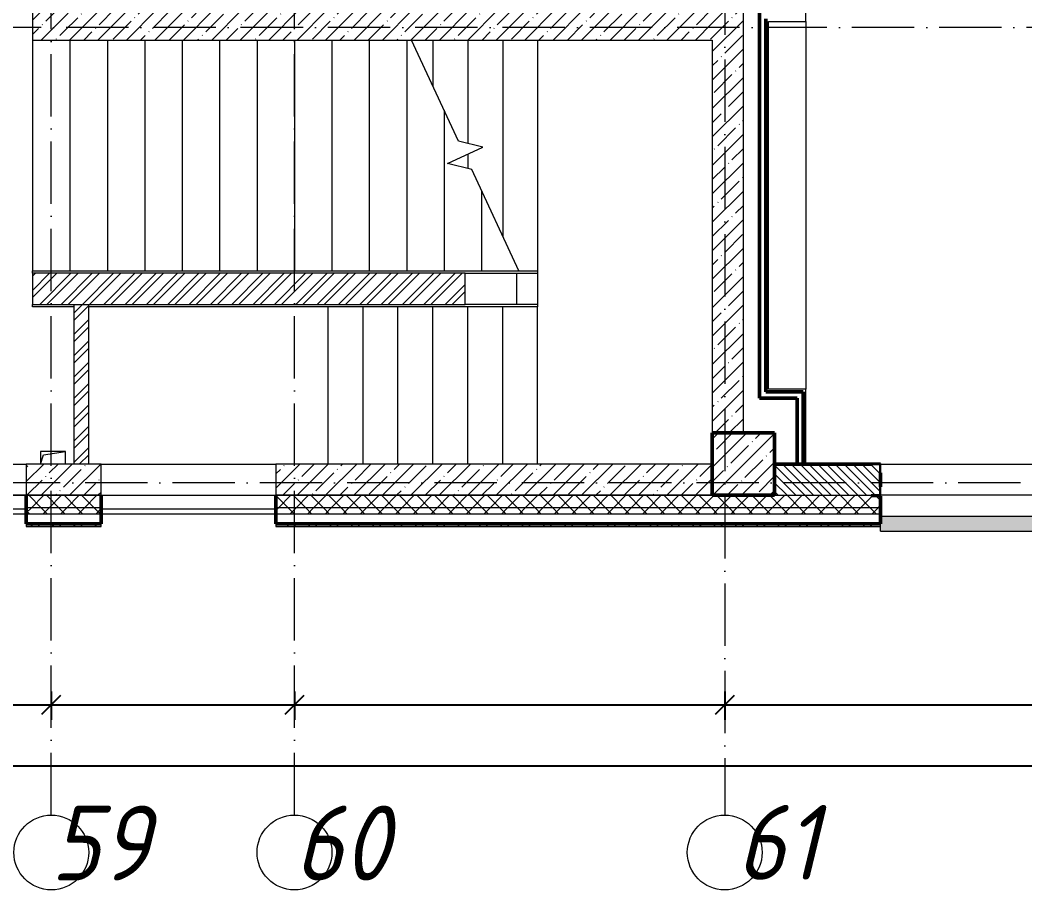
# Model space of a CAD drawing. Header units: millimetres. Extents: x -401725 to 250493, y 305116 to 802890.
# Drawn here: x -93065 to -85008, y 453933 to 460907 of the extents above; entities that cross this region are included whole.
import ezdxf

# ---------------------------------------------------------------- set-up
doc = ezdxf.new("R2010")
doc.units = ezdxf.units.MM
doc.linetypes.add('50_200_ШТРИХ_1Т_ш5_п1_п1_', pattern=[700, 500, -100, 0, -100])
for name, color, linetype, lineweight in [('A-____-____-DIMS', 7, 'Continuous', 9), ('A-FLOR-____-OTLN', 7, 'Continuous', 9), ('A-GENM-____-MCUT', 7, 'Continuous', 25), ('A-GENM-____-OTLN', 7, 'Continuous', 9), ('A-GENM-____-OTLN-1', 7, 'Continuous', 25), ('A-GLAZ-____-OTLN', 7, 'Continuous', 9), ('A-WALL-____-MCUT-1', 7, 'Continuous', 9), ('A-WALL-____-MCUT-2', 7, 'Continuous', 50), ('A-WALL-____-MCUT-3', 7, 'Continuous', 9), ('A-WALL-____-OTLN', 7, 'Continuous', 9), ('A-WALL-____-PATT-1', 7, 'Continuous', 9), ('A-WALL-FNSH-MCUT-1', 7, 'Continuous', 9), ('I-WALL-____-OTLN', 7, 'Continuous', 9), ('S-COLS-____-MCUT', 7, 'Continuous', 50), ('S-COLS-____-OTLN', 7, 'Continuous', 9), ('S-GRID-____-IDEN', 7, 'Continuous', 9), ('S-GRID-____-OTLN-1', 7, '50_200_ШТРИХ_1Т_ш5_п1_п1_', 9), ('S-STRS-____-MBND', 7, 'Continuous', 9), ('S-STRS-____-OTLN-1', 7, 'Continuous', 9)]:
    doc.layers.add(name, color=color, linetype=linetype, lineweight=lineweight)
doc.layers.add('A-GLAZ-____-OTLN-1', color=7, linetype='Continuous', lineweight=9, true_color=0xc0c0c0)
doc.styles.add('ISOCPEUR_I', font='isocpeui.ttf', dxfattribs={"width": 0.9, "height": 2.5})
doc.dimstyles.new('ISO-2_5_0_9К_БОЛЬШОЙ_ОСИ', dxfattribs={"dimscale": 304.8, "dimtxt": 248.995294, "dimasz": 0.492126, "dimexe": 0.393701, "dimexo": 0, "dimgap": 0, "dimtad": 1, "dimdec": 0, "dimzin": 0, "dimdsep": 46, "dimtxsty": 'ISOCPEUR_I', "dimblk1": 'OBLIQUE', "dimblk2": 'OBLIQUE', "dimsah": 1, "dimcen": 0.09, "dimdle": 0.393701, "dimazin": 0, "dimtfac": 1, "dimtdec": 4, "dimtix": 1, "dimtmove": 0, "dimatfit": 3, "dimfxl": 1, "dimtvp": 1, "dimtolj": 1, "dimtzin": 0, "dimarcsym": 2})
pattern_1 = [(45, (-176515.07, 459015.94), (-85.53659, 85.53659), []), (45, (-176458.04, 459015.94), (-85.53659, 85.53659), [])]
pattern_2 = [(45, (-176515.07, 459015.94), (-114.04925, 114.04925), []), (45, (-176401.02, 459015.94), (-114.04925, 114.04925), [201.612, -40.322, 3.353, -36.97])]
pattern_3 = [(45, (-176515.07, 459015.94), (-70.71068, 70.71068), []), (135, (-176515.07, 459015.94), (-70.71068, -70.71068), [])]

# ---------------------------------------------------------------- blocks, each defined once
blk = doc.blocks.new('BSC_Колонна _Прямоугольная - 500х500-V146-АР1_План отверстий 1 этажа в осях 1-64_А-ГГ')
at = {"layer": 'S-COLS-____-OTLN'}
h = blk.add_hatch(dxfattribs=at)
h.set_pattern_fill('FP_180', color=256, style=0, pattern_type=2)
h.set_pattern_definition([(45, (-89250, 1668.96), (-114.04925, 114.04925), []), (45, (-89135.95, 1668.96), (-114.04925, 114.04925), [201.613, -40.323, 3.353, -36.97])])
h.paths.add_polyline_path([(-250, -250), (250, -250), (250, 250), (-250, 250)], flags=0)
at = {"layer": 'S-COLS-____-MCUT'}
for p, q in [((250, 250), (-250, 250)), ((-250, 250), (-250, -250)), ((250, -250), (250, 250)), ((-250, -250), (250, -250))]:
    blk.add_line(p, q, dxfattribs=at)
blk = doc.blocks.new('Фахверк_СКБ_Уголок - 250_2700-27497298-АР1_План отверстий 1 этажа в осях 1-64_А-ГГ')
at = {"layer": 'A-GENM-____-MCUT'}
for p, q in [((200, 181), (125, 181)), ((125, 181), (125, 106)), ((131, 106), (131, 175)), ((131, 175), (200, 175)), ((200, 175), (200, 181)), ((125, 106), (131, 106)), ((131, -6), (125, -6)), ((125, -6), (125, -81)), ((131, -75), (131, -6)), ((200, -75), (131, -75)), ((200, -81), (200, -75)), ((125, -81), (200, -81))]:
    blk.add_line(p, q, dxfattribs=at)
blk = doc.blocks.new('AR_Отверстие прямоугольное _в плите_ - AR_Отверстие прямоугольное _в плите_-V189-АР1_План отверстий 1 этажа в осях 1-64_А-ГГ')
at = {"layer": 'A-GENM-____-OTLN'}
for p, q in [((100, 50), (-100, 50)), ((-100, 50), (-100, -50)), ((-100, -50), (-75, 25)), ((-75, 25), (100, 50)), ((100, -50), (100, 50))]:
    blk.add_line(p, q, dxfattribs=at)
blk = doc.blocks.new('Отлив_СКБ - Отлив витража_120_НВФ-V210-АР1_План отверстий 1 этажа в осях 1-64_А-ГГ')
at = {"layer": 'A-GLAZ-____-OTLN-1'}
for points in [[(0, -2), (1800, -2), (1800, 0), (0, 0)], [(51.1, -120), (1800, -120), (1800, -2), (0, -2), (0, -120)]]:
    blk.add_hatch(color=256, dxfattribs=at).paths.add_polyline_path(points, flags=0)
at = {"layer": 'A-GLAZ-____-OTLN'}
for p, q in [((0, 0), (1800, 0)), ((1800, -2), (0, -2)), ((0, -120), (0, -83)), ((0, -120), (1800, -120)), ((1800, -83), (1800, -120))]:
    blk.add_line(p, q, dxfattribs=at)
blk = doc.blocks.new('Ось сетки - Круг_Ø6_00__ISO-2_5_0_9K_-25732049-АР1_План отверстий 1 этажа в осях 1-64_А-ГГ')
at = {"layer": 'S-GRID-____-IDEN'}
blk.add_circle((0, 0), 3, dxfattribs=at)
blk = doc.blocks.new('_Oblique')
at = {"color": 0, "linetype": 'ByBlock', "lineweight": -2}
blk.add_line((-0.5, -0.5), (0.5, 0.5), dxfattribs=at)
blk = doc.blocks.new('*D13346')
at = {"layer": 'A-____-____-DIMS', "color": 0, "lineweight": -2, "transparency": 16777216}
for p, q in [((-95215.1, 455523.5), (-95215.1, 455297.4)), ((-92815.1, 455523.5), (-92815.1, 455297.4)), ((-95335.1, 455417.4), (-92695.1, 455417.4))]:
    blk.add_line(p, q, dxfattribs=at)
at = {"layer": 'Defpoints', "color": 0, "transparency": 16777216}
for p in [(-95215.1, 455523.5), (-92815.1, 455523.5), (-92815.1, 455417.4)]:
    blk.add_point(p, dxfattribs=at)
at = {"layer": 'A-____-____-DIMS', "color": 0, "lineweight": -2, "transparency": 16777216, "xscale": 150, "yscale": 150, "zscale": 150, "rotation": 180}
blk.add_blockref('_Oblique', (-95215.1, 455417.4), dxfattribs=at)
at = {"layer": 'A-____-____-DIMS', "color": 0, "lineweight": -2, "transparency": 16777216, "xscale": 150, "yscale": 150, "zscale": 150}
blk.add_blockref('_Oblique', (-92815.1, 455417.4), dxfattribs=at)
at = {"layer": 'A-____-____-DIMS', "color": 0, "transparency": 16777216, "insert": (-94015.1, 455418.7), "char_height": 2.5, "width": 781.462, "attachment_point": 5, "style": 'ISOCPEUR_I'}
blk.add_mtext('\\A1;2400', dxfattribs=at)
blk = doc.blocks.new('*D13347')
at = {"layer": 'A-____-____-DIMS', "color": 0, "lineweight": -2, "transparency": 16777216}
for p, q in [((-92815.1, 455523.5), (-92815.1, 455297.4)), ((-90865.1, 455523.5), (-90865.1, 455297.4)), ((-92935.1, 455417.4), (-90745.1, 455417.4))]:
    blk.add_line(p, q, dxfattribs=at)
at = {"layer": 'Defpoints', "color": 0, "transparency": 16777216}
for p in [(-92815.1, 455523.5), (-90865.1, 455523.5), (-90865.1, 455417.4)]:
    blk.add_point(p, dxfattribs=at)
at = {"layer": 'A-____-____-DIMS', "color": 0, "lineweight": -2, "transparency": 16777216, "xscale": 150, "yscale": 150, "zscale": 150, "rotation": 180}
blk.add_blockref('_Oblique', (-92815.1, 455417.4), dxfattribs=at)
at = {"layer": 'A-____-____-DIMS', "color": 0, "lineweight": -2, "transparency": 16777216, "xscale": 150, "yscale": 150, "zscale": 150}
blk.add_blockref('_Oblique', (-90865.1, 455417.4), dxfattribs=at)
at = {"layer": 'A-____-____-DIMS', "color": 0, "transparency": 16777216, "insert": (-91840.1, 455418.7), "char_height": 2.5, "width": 701.018, "attachment_point": 5, "style": 'ISOCPEUR_I'}
blk.add_mtext('\\A1;1950', dxfattribs=at)
blk = doc.blocks.new('*D13348')
at = {"layer": 'A-____-____-DIMS', "color": 0, "lineweight": -2, "transparency": 16777216}
for p, q in [((-90865.1, 455523.5), (-90865.1, 455297.4)), ((-87415.1, 455523.5), (-87415.1, 455297.4)), ((-90985.1, 455417.4), (-87295.1, 455417.4))]:
    blk.add_line(p, q, dxfattribs=at)
at = {"layer": 'Defpoints', "color": 0, "transparency": 16777216}
for p in [(-90865.1, 455523.5), (-87415.1, 455523.5), (-87415.1, 455417.4)]:
    blk.add_point(p, dxfattribs=at)
at = {"layer": 'A-____-____-DIMS', "color": 0, "lineweight": -2, "transparency": 16777216, "xscale": 150, "yscale": 150, "zscale": 150, "rotation": 180}
blk.add_blockref('_Oblique', (-90865.1, 455417.4), dxfattribs=at)
at = {"layer": 'A-____-____-DIMS', "color": 0, "lineweight": -2, "transparency": 16777216, "xscale": 150, "yscale": 150, "zscale": 150}
blk.add_blockref('_Oblique', (-87415.1, 455417.4), dxfattribs=at)
at = {"layer": 'A-____-____-DIMS', "color": 0, "transparency": 16777216, "insert": (-89140.1, 455418.7), "char_height": 2.5, "width": 781.462, "attachment_point": 5, "style": 'ISOCPEUR_I'}
blk.add_mtext('\\A1;3450', dxfattribs=at)
blk = doc.blocks.new('*D13349')
at = {"layer": 'A-____-____-DIMS', "color": 0, "lineweight": -2, "transparency": 16777216}
for p, q in [((-87415.1, 455523.5), (-87415.1, 455297.4)), ((-83165.1, 455523.5), (-83165.1, 455297.4)), ((-87535.1, 455417.4), (-83045.1, 455417.4))]:
    blk.add_line(p, q, dxfattribs=at)
at = {"layer": 'Defpoints', "color": 0, "transparency": 16777216}
for p in [(-87415.1, 455523.5), (-83165.1, 455523.5), (-83165.1, 455417.4)]:
    blk.add_point(p, dxfattribs=at)
at = {"layer": 'A-____-____-DIMS', "color": 0, "lineweight": -2, "transparency": 16777216, "xscale": 150, "yscale": 150, "zscale": 150, "rotation": 180}
blk.add_blockref('_Oblique', (-87415.1, 455417.4), dxfattribs=at)
at = {"layer": 'A-____-____-DIMS', "color": 0, "lineweight": -2, "transparency": 16777216, "xscale": 150, "yscale": 150, "zscale": 150}
blk.add_blockref('_Oblique', (-83165.1, 455417.4), dxfattribs=at)
at = {"layer": 'A-____-____-DIMS', "color": 0, "transparency": 16777216, "insert": (-85290.1, 455418.7), "char_height": 2.5, "width": 781.462, "attachment_point": 5, "style": 'ISOCPEUR_I'}
blk.add_mtext('\\A1;4250', dxfattribs=at)
blk = doc.blocks.new('*D13351')
at = {"layer": 'A-____-____-DIMS', "color": 0, "lineweight": -2, "transparency": 16777216}
for p, q in [((-178865.1, 455035.3), (-178865.1, 454809.2)), ((-75365.1, 455035.3), (-75365.1, 454809.2)), ((-178985.1, 454929.2), (-75245.1, 454929.2))]:
    blk.add_line(p, q, dxfattribs=at)
at = {"layer": 'Defpoints', "color": 0, "transparency": 16777216}
for p in [(-178865.1, 455035.3), (-75365.1, 455035.3), (-75365.1, 454929.2)]:
    blk.add_point(p, dxfattribs=at)
at = {"layer": 'A-____-____-DIMS', "color": 0, "lineweight": -2, "transparency": 16777216, "xscale": 150, "yscale": 150, "zscale": 150, "rotation": 180}
blk.add_blockref('_Oblique', (-178865.1, 454929.2), dxfattribs=at)
at = {"layer": 'A-____-____-DIMS', "color": 0, "lineweight": -2, "transparency": 16777216, "xscale": 150, "yscale": 150, "zscale": 150}
blk.add_blockref('_Oblique', (-75365.1, 454929.2), dxfattribs=at)
at = {"layer": 'A-____-____-DIMS', "color": 0, "transparency": 16777216, "insert": (-127115.1, 454930.5), "char_height": 2.5, "width": 1080.257, "attachment_point": 5, "style": 'ISOCPEUR_I'}
blk.add_mtext('\\A1;103500', dxfattribs=at)

msp = doc.modelspace()

# ---------------------------------------------------------------- hatches: boundary and pattern name
at = {"layer": 'A-WALL-____-PATT-1'}
h = msp.add_hatch(dxfattribs=at)
h.set_pattern_fill('FP_27', color=256, style=0, pattern_type=2)
h.set_pattern_definition(pattern_2)
h.paths.add_polyline_path([(-92715.0675, 460746.983), (-92715.0675, 464846.983), (-92965.0675, 464846.983), (-92965.0675, 460746.983)], flags=0)
h = msp.add_hatch(dxfattribs=at)
h.set_pattern_fill('FP_27', color=256, style=0, pattern_type=2)
h.set_pattern_definition(pattern_2)
h.paths.add_polyline_path([(-87515.0675, 460746.983), (-87515.0675, 460996.983), (-92715.0675, 460996.983), (-92715.0675, 460746.983), (-88156.8032, 460746.983)], flags=0)
h = msp.add_hatch(dxfattribs=at)
h.set_pattern_fill('FP_27', color=256, style=0, pattern_type=2)
h.set_pattern_definition(pattern_2)
h.paths.add_polyline_path([(-87273.071, 457596.983), (-87265.0675, 457596.983), (-87265.0675, 460996.983), (-87515.0675, 460996.983), (-87515.0675, 457596.983)], flags=0)
h = msp.add_hatch(dxfattribs=at)
h.set_pattern_fill('FP_3', color=256, style=0, pattern_type=2)
h.set_pattern_definition(pattern_1)
h.paths.add_polyline_path([(-89496.6631, 458626.983), (-89496.6631, 458876.983), (-92965.0675, 458876.983), (-92965.0675, 458626.983), (-89924.2675, 458626.983)], flags=0)
h = msp.add_hatch(dxfattribs=at)
h.set_pattern_fill('FP_3', color=256, style=0, pattern_type=2)
h.set_pattern_definition(pattern_1)
h.paths.add_polyline_path([(-92515.0675, 457346.983), (-92515.0675, 458626.983), (-92635.0675, 458626.983), (-92635.0675, 457346.983)], flags=0)
h = msp.add_hatch(dxfattribs=at)
h.set_pattern_fill('FP_27', color=256, style=0, pattern_type=2)
h.set_pattern_definition(pattern_2)
h.paths.add_polyline_path([(-87515.0675, 457096.983), (-87515.0675, 457346.983), (-91015.0675, 457346.983), (-91015.0675, 457096.983), (-88156.8032, 457096.983)], flags=0)
h.paths.add_polyline_path([(-93015.0675, 457096.983), (-92415.0675, 457096.983), (-92415.0675, 457346.983), (-93015.0675, 457346.983)], flags=0)
h = msp.add_hatch(dxfattribs=at)
h.set_pattern_fill('FP_6', color=256, style=0, pattern_type=2)
h.set_pattern_definition([(135, (-176515.067, 459015.94), (-35.35534, -35.35534), [])])
h.paths.add_polyline_path([(-84359.0675, 457096.983), (-83265.0675, 457096.983), (-83265.0675, 457346.983), (-84359.0675, 457346.983), (-84359.0675, 457277.983), (-84365.0675, 457277.983), (-84365.0675, 457165.983), (-84359.0675, 457165.983), (-84359.0675, 457098.3466)], flags=0)
h.paths.add_polyline_path([(-86389.3389, 457096.983), (-86171.0675, 457096.983), (-86171.0675, 457165.983), (-86165.0675, 457165.983), (-86165.0675, 457277.983), (-86171.0675, 457277.983), (-86171.0675, 457346.983), (-87015.0675, 457346.983), (-87015.0675, 457096.983)], flags=0)
h = msp.add_hatch(dxfattribs=at)
h.set_pattern_fill('FP_1', color=256, style=0, pattern_type=2)
h.set_pattern_definition(pattern_3)
h.paths.add_polyline_path([(-75784.5532, 456996.983), (-75265.0675, 456996.983), (-75265.0675, 457096.983), (-84290.0675, 457096.983), (-84290.0675, 457090.983), (-84365.0675, 457090.983), (-84365.0675, 456996.983), (-77552.0174, 456996.983)], flags=0)
h.paths.add_polyline_path([(-86389.3389, 456996.983), (-86165.0675, 456996.983), (-86165.0675, 457090.983), (-86240.0675, 457090.983), (-86240.0675, 457096.983), (-91015.0675, 457096.983), (-91015.0675, 456996.983), (-87273.071, 456996.983)], flags=0)
h.paths.add_polyline_path([(-92415.0675, 456996.983), (-92415.0675, 457096.983), (-93015.0675, 457096.983), (-93015.0675, 456996.983)], flags=0)
h.paths.add_polyline_path([(-95115.0675, 456996.983), (-95115.0675, 457096.983), (-96240.0675, 457096.983), (-96240.0675, 457090.983), (-96315.0675, 457090.983), (-96315.0675, 456996.983), (-95226.6603, 456996.983)], flags=0)
h.paths.add_polyline_path([(-98115.0675, 456996.983), (-98115.0675, 457090.983), (-98190.0675, 457090.983), (-98190.0675, 457096.983), (-99240.0675, 457096.983), (-99240.0675, 457090.983), (-99315.0675, 457090.983), (-99315.0675, 456996.983), (-98761.5889, 456996.983)], flags=0)
h.paths.add_polyline_path([(-102240.0675, 456996.983), (-101115.0675, 456996.983), (-101115.0675, 457096.983), (-102240.0675, 457096.983), (-102240.0675, 457090.983), (-102315.0675, 457090.983), (-102315.0675, 456996.983), (-102296.5175, 456996.983)], flags=0)
h.paths.add_polyline_path([(-104115.0675, 456996.983), (-104115.0675, 457096.983), (-105440.0675, 457096.983), (-105440.0675, 457090.983), (-105515.0675, 457090.983), (-105515.0675, 456996.983), (-104947.7139, 456996.983)], flags=0)
h.paths.add_polyline_path([(-107598.9103, 456996.983), (-107315.0675, 456996.983), (-107315.0675, 457090.983), (-107390.0675, 457090.983), (-107390.0675, 457096.983), (-108440.0675, 457096.983), (-108440.0675, 457090.983), (-108515.0675, 457090.983), (-108515.0675, 456996.983), (-107665.0675, 456996.983)], flags=0)
h.paths.add_polyline_path([(-113785.0353, 456996.983), (-113315.0675, 456996.983), (-113315.0675, 457090.983), (-113390.0675, 457090.983), (-113390.0675, 457096.983), (-114440.0675, 457096.983), (-114440.0675, 457090.983), (-114515.0675, 457090.983), (-114515.0675, 456996.983), (-114165.0675, 456996.983)], flags=0)
h.paths.add_polyline_path([(-116315.0675, 456996.983), (-116315.0675, 457090.983), (-116390.0675, 457090.983), (-116390.0675, 457096.983), (-117440.0675, 457096.983), (-117440.0675, 457090.983), (-117515.0675, 457090.983), (-117515.0675, 456996.983), (-116436.2318, 456996.983)], flags=0)
h.paths.add_polyline_path([(-119971.1603, 456996.983), (-119315.0675, 456996.983), (-119315.0675, 457090.983), (-119390.0675, 457090.983), (-119390.0675, 457096.983), (-120440.0675, 457096.983), (-120440.0675, 457090.983), (-120515.0675, 457090.983), (-120515.0675, 456996.983), (-120440.0675, 456996.983)], flags=0)
h.paths.add_polyline_path([(-122622.3568, 456996.983), (-122315.0675, 456996.983), (-122315.0675, 457090.983), (-122390.0675, 457090.983), (-122390.0675, 457096.983), (-123440.0675, 457096.983), (-123440.0675, 457090.983), (-123515.0675, 457090.983), (-123515.0675, 456996.983), (-122665.0675, 456996.983)], flags=0)
h.paths.add_polyline_path([(-126165.0675, 456996.983), (-125315.0675, 456996.983), (-125315.0675, 457090.983), (-125390.0675, 457090.983), (-125390.0675, 457096.983), (-126440.0675, 457096.983), (-126440.0675, 457090.983), (-126515.0675, 457090.983), (-126515.0675, 456996.983), (-126440.0675, 456996.983)], flags=0)
h.paths.add_polyline_path([(-128321.0675, 456996.983), (-128315.0675, 456996.983), (-128315.0675, 457090.983), (-128390.0675, 457090.983), (-128390.0675, 457096.983), (-129440.0675, 457096.983), (-129440.0675, 457090.983), (-129515.0675, 457090.983), (-129515.0675, 456996.983), (-128390.0675, 456996.983)], flags=0)
h.paths.add_polyline_path([(-131459.6782, 456996.983), (-131315.0675, 456996.983), (-131315.0675, 457090.983), (-131390.0675, 457090.983), (-131390.0675, 457096.983), (-132440.0675, 457096.983), (-132440.0675, 457090.983), (-132515.0675, 457090.983), (-132515.0675, 456996.983), (-131665.0675, 456996.983)], flags=0)
h.paths.add_polyline_path([(-134390.0675, 456996.983), (-134315.0675, 456996.983), (-134315.0675, 457090.983), (-134390.0675, 457090.983), (-134390.0675, 457096.983), (-135440.0675, 457096.983), (-135440.0675, 457090.983), (-135515.0675, 457090.983), (-135515.0675, 456996.983), (-134665.0675, 456996.983)], flags=0)
h.paths.add_polyline_path([(-137645.8032, 456996.983), (-137315.0675, 456996.983), (-137315.0675, 457090.983), (-137390.0675, 457090.983), (-137390.0675, 457096.983), (-138180.0675, 457096.983), (-138180.0675, 456996.983), (-137665.0675, 456996.983)], flags=0)
h.paths.add_polyline_path([(-138200.0675, 456996.983), (-138200.0675, 457096.983), (-138719.0675, 457096.983), (-138719.0675, 456996.983), (-138529.5354, 456996.983)], flags=0)
h.paths.add_polyline_path([(-150018.0532, 456996.983), (-149515.0675, 456996.983), (-149515.0675, 457090.983), (-149590.0675, 457090.983), (-149590.0675, 457096.983), (-150719.0675, 457096.983), (-150719.0675, 456996.983)], flags=0)
h.paths.add_polyline_path([(-152590.0675, 456996.983), (-152515.0675, 456996.983), (-152515.0675, 457090.983), (-152590.0675, 457090.983), (-152590.0675, 457096.983), (-153640.0675, 457096.983), (-153640.0675, 457090.983), (-153715.0675, 457090.983), (-153715.0675, 457096.983), (-153719.0675, 457096.983), (-153719.0675, 456996.983), (-153552.9818, 456996.983)], flags=0)
h.paths.add_polyline_path([(-155515.0675, 456996.983), (-155515.0675, 457090.983), (-155590.0675, 457090.983), (-155590.0675, 457096.983), (-156719.0675, 457096.983), (-156719.0675, 456996.983), (-156204.1782, 456996.983)], flags=0)
h.paths.add_polyline_path([(-158515.0675, 456996.983), (-158515.0675, 457090.983), (-158590.0675, 457090.983), (-158590.0675, 457096.983), (-159719.0675, 457096.983), (-159719.0675, 456996.983), (-158855.3747, 456996.983)], flags=0)
h.paths.add_polyline_path([(-162115.0675, 456996.983), (-161515.0675, 456996.983), (-161515.0675, 457090.983), (-161590.0675, 457090.983), (-161590.0675, 457096.983), (-162640.0675, 457096.983), (-162640.0675, 457090.983), (-162715.0675, 457090.983), (-162715.0675, 457096.983), (-162719.0675, 457096.983), (-162719.0675, 456996.983), (-162390.3032, 456996.983)], flags=0)
h.paths.add_polyline_path([(-163721.0675, 456996.983), (-163715.0675, 456996.983), (-163715.0675, 457090.983), (-163790.0675, 457090.983), (-163790.0675, 457096.983), (-169040.0675, 457096.983), (-169040.0675, 457090.983), (-169115.0675, 457090.983), (-169115.0675, 456996.983), (-163790.0675, 456996.983)], flags=0)
h.paths.add_polyline_path([(-171227.6247, 456996.983), (-170111.0675, 456996.983), (-170111.0675, 457096.983), (-170115.0675, 457096.8941), (-170115.0675, 457090.983), (-170190.0675, 457090.983), (-170190.0675, 457096.983), (-174615.0675, 457096.983), (-174615.0675, 456996.983), (-172995.089, 456996.983)], flags=0)
h.paths.add_polyline_path([(-176015.0675, 456996.983), (-176015.0675, 457096.983), (-176615.0675, 457096.983), (-176615.0675, 456996.983), (-176530.0175, 456996.983)], flags=0)
h.paths.add_polyline_path([(-178965.0675, 456996.983), (-178715.0675, 456996.983), (-178715.0675, 457096.983), (-178965.0675, 457096.983)], flags=0)
h = msp.add_hatch(dxfattribs=at)
h.set_pattern_fill('FP_1', color=256, style=0, pattern_type=2)
h.set_pattern_definition(pattern_3)
h.paths.add_polyline_path([(-75784.5532, 456946.983), (-75165.0675, 456946.983), (-75165.0675, 456996.983), (-84365.0675, 456996.983), (-84365.0675, 456946.983), (-77552.0174, 456946.983)], flags=0)
h.paths.add_polyline_path([(-87273.071, 456946.983), (-86165.0675, 456946.983), (-86165.0675, 456996.983), (-91015.0675, 456996.983), (-91015.0675, 456946.983), (-88156.8032, 456946.983)], flags=0)
h.paths.add_polyline_path([(-93015.0675, 456946.983), (-92415.0675, 456946.983), (-92415.0675, 456996.983), (-93015.0675, 456996.983)], flags=0)
h.paths.add_polyline_path([(-96315.0675, 456946.983), (-95115.0675, 456946.983), (-95115.0675, 456996.983), (-96315.0675, 456996.983)], flags=0)
h.paths.add_polyline_path([(-98761.5889, 456946.983), (-98115.0675, 456946.983), (-98115.0675, 456996.983), (-99315.0675, 456996.983), (-99315.0675, 456946.983)], flags=0)
h.paths.add_polyline_path([(-102296.5175, 456946.983), (-101115.0675, 456946.983), (-101115.0675, 456996.983), (-102315.0675, 456996.983), (-102315.0675, 456946.983)], flags=0)
h.paths.add_polyline_path([(-104115.0675, 456946.983), (-104115.0675, 456996.983), (-105515.0675, 456996.983), (-105515.0675, 456946.983), (-104947.7139, 456946.983)], flags=0)
h.paths.add_polyline_path([(-107315.0675, 456946.983), (-107315.0675, 456996.983), (-108515.0675, 456996.983), (-108515.0675, 456946.983), (-107598.9103, 456946.983)], flags=0)
h.paths.add_polyline_path([(-114515.0675, 456946.983), (-113315.0675, 456946.983), (-113315.0675, 456996.983), (-114515.0675, 456996.983)], flags=0)
h.paths.add_polyline_path([(-116315.0675, 456946.983), (-116315.0675, 456996.983), (-117515.0675, 456996.983), (-117515.0675, 456946.983), (-116436.2318, 456946.983)], flags=0)
h.paths.add_polyline_path([(-119971.1603, 456946.983), (-119315.0675, 456946.983), (-119315.0675, 456996.983), (-120515.0675, 456996.983), (-120515.0675, 456946.983)], flags=0)
h.paths.add_polyline_path([(-122315.0675, 456946.983), (-122315.0675, 456996.983), (-123515.0675, 456996.983), (-123515.0675, 456946.983), (-122622.3568, 456946.983)], flags=0)
h.paths.add_polyline_path([(-125315.0675, 456946.983), (-125315.0675, 456996.983), (-126515.0675, 456996.983), (-126515.0675, 456946.983), (-126157.2854, 456946.983)], flags=0)
h.paths.add_polyline_path([(-128315.0675, 456946.983), (-128315.0675, 456996.983), (-129515.0675, 456996.983), (-129515.0675, 456946.983), (-128808.4818, 456946.983)], flags=0)
h.paths.add_polyline_path([(-132515.0675, 456946.983), (-131315.0675, 456946.983), (-131315.0675, 456996.983), (-132515.0675, 456996.983)], flags=0)
h.paths.add_polyline_path([(-135515.0675, 456946.983), (-134315.0675, 456946.983), (-134315.0675, 456996.983), (-135515.0675, 456996.983)], flags=0)
h.paths.add_polyline_path([(-138180.0675, 456946.983), (-137315.0675, 456946.983), (-137315.0675, 456996.983), (-138180.0675, 456996.983)], flags=0)
h.paths.add_polyline_path([(-138719.0675, 456946.983), (-138200.0675, 456946.983), (-138200.0675, 456996.983), (-138719.0675, 456996.983)], flags=0)
h.paths.add_polyline_path([(-150018.0532, 456946.983), (-149515.0675, 456946.983), (-149515.0675, 456996.983), (-150719.0675, 456996.983), (-150719.0675, 456946.983)], flags=0)
h.paths.add_polyline_path([(-153719.0675, 456946.983), (-152515.0675, 456946.983), (-152515.0675, 456996.983), (-153719.0675, 456996.983)], flags=0)
h.paths.add_polyline_path([(-156719.0675, 456946.983), (-155515.0675, 456946.983), (-155515.0675, 456996.983), (-156719.0675, 456996.983)], flags=0)
h.paths.add_polyline_path([(-158515.0675, 456946.983), (-158515.0675, 456996.983), (-159719.0675, 456996.983), (-159719.0675, 456946.983), (-158855.3747, 456946.983)], flags=0)
h.paths.add_polyline_path([(-161515.0675, 456946.983), (-161515.0675, 456996.983), (-162719.0675, 456996.983), (-162719.0675, 456946.983), (-162390.3032, 456946.983)], flags=0)
h.paths.add_polyline_path([(-164157.7675, 456946.983), (-163715.0675, 456946.983), (-163715.0675, 456996.983), (-169115.0675, 456996.983), (-169115.0675, 456946.983), (-165925.2318, 456946.983)], flags=0)
h.paths.add_polyline_path([(-171227.6247, 456946.983), (-170111.0675, 456946.983), (-170111.0675, 456996.983), (-174615.0675, 456996.983), (-174615.0675, 456946.983), (-172995.089, 456946.983)], flags=0)
h.paths.add_polyline_path([(-176015.0675, 456946.983), (-176015.0675, 456996.983), (-176615.0675, 456996.983), (-176615.0675, 456946.983), (-176530.0175, 456946.983)], flags=0)
h.paths.add_polyline_path([(-178965.0675, 456946.983), (-178715.0675, 456946.983), (-178715.0675, 456996.983), (-178965.0675, 456996.983)], flags=0)
h = msp.add_hatch(dxfattribs=at)
h.set_pattern_fill('FP_3', color=256, style=0, pattern_type=2)
h.set_pattern_definition(pattern_1)
h.paths.add_polyline_path([(-75035.0675, 456846.983), (-75035.0675, 456866.983), (-84365.0675, 456866.983), (-84365.0675, 456846.983), (-75784.5532, 456846.983)], flags=0)
h.paths.add_polyline_path([(-86389.3389, 456846.983), (-86165.0675, 456846.983), (-86165.0675, 456866.983), (-91015.0675, 456866.983), (-91015.0675, 456846.983), (-87273.071, 456846.983)], flags=0)
h.paths.add_polyline_path([(-92415.0675, 456846.983), (-92415.0675, 456866.983), (-93015.0675, 456866.983), (-93015.0675, 456846.983)], flags=0)
h.paths.add_polyline_path([(-96315.0675, 456846.983), (-95115.0675, 456846.983), (-95115.0675, 456866.983), (-96315.0675, 456866.983)], flags=0)
h.paths.add_polyline_path([(-98115.0675, 456846.983), (-98115.0675, 456866.983), (-99315.0675, 456866.983), (-99315.0675, 456846.983), (-98761.5889, 456846.983)], flags=0)
h.paths.add_polyline_path([(-101115.0675, 456846.983), (-101115.0675, 456866.983), (-102315.0675, 456866.983), (-102315.0675, 456846.983), (-102296.5175, 456846.983)], flags=0)
h.paths.add_polyline_path([(-104115.0675, 456846.983), (-104115.0675, 456866.983), (-104630.0675, 456866.983), (-104630.0675, 456846.983)], flags=0)

# ---------------------------------------------------------------- linework, layer by layer
at = {"layer": 'A-FLOR-____-OTLN'}
for p, q in [((-92965.0675, 458876.983), (-92965.0675, 458896.983)), ((-92965.0675, 458606.983), (-92965.0675, 458626.983)), ((-92635.0675, 458606.983), (-92965.0675, 458606.983)), ((-90595.0675, 458606.983), (-92515.0675, 458606.983)), ((-90595.0675, 457346.983), (-90595.0675, 458606.983))]:
    msp.add_line(p, q, dxfattribs=at)
at = {"layer": 'A-WALL-____-MCUT-1'}
for p, q in [((-87265.0675, 457596.983), (-87265.0675, 465096.983)), ((-92965.0675, 464846.983), (-92965.0675, 460746.983)), ((-92965.0675, 460746.983), (-87515.0675, 460746.983)), ((-87515.0675, 460746.983), (-87515.0675, 457596.983)), ((-89496.6631, 458876.983), (-92965.0675, 458876.983)), ((-92965.0675, 458876.983), (-92965.0675, 458626.983)), ((-89496.6631, 458626.983), (-89496.6631, 458876.983)), ((-92965.0675, 458626.983), (-89496.6631, 458626.983)), ((-92635.0675, 458626.983), (-92635.0675, 457346.983)), ((-92515.0675, 457346.983), (-92515.0675, 458626.983)), ((-92415.0675, 457346.983), (-93015.0675, 457346.983)), ((-93015.0675, 457346.983), (-93015.0675, 457096.983)), ((-92415.0675, 457096.983), (-92415.0675, 457346.983)), ((-87515.0675, 457346.983), (-91015.0675, 457346.983)), ((-91015.0675, 457346.983), (-91015.0675, 457096.983)), ((-93015.0675, 457096.983), (-92415.0675, 457096.983)), ((-92415.0675, 457096.983), (-93015.0675, 457096.983)), ((-91015.0675, 457096.983), (-87515.0675, 457096.983)), ((-87515.0675, 457096.983), (-91015.0675, 457096.983))]:
    msp.add_line(p, q, dxfattribs=at)
at = {"layer": 'A-WALL-____-MCUT-2'}
for p, q in [((-87135.0675, 460966.983), (-87135.0675, 457876.983)), ((-87085.0675, 457926.983), (-87085.0675, 460916.983)), ((-87135.0675, 457876.983), (-86835.0675, 457876.983)), ((-86785.0675, 457926.983), (-87085.0675, 457926.983)), ((-86835.0675, 457876.983), (-86835.0675, 457346.983)), ((-86785.0675, 457346.983), (-86785.0675, 457926.983)), ((-86240.0675, 457346.983), (-87015.0675, 457346.983)), ((-86835.0675, 457346.983), (-86785.0675, 457346.983)), ((-86165.0675, 457165.983), (-86165.0675, 457277.983)), ((-93015.0675, 457096.983), (-93015.0675, 456866.983)), ((-92415.0675, 456866.983), (-92415.0675, 457096.983)), ((-91015.0675, 457096.983), (-91015.0675, 456866.983)), ((-86165.0675, 456866.983), (-86165.0675, 457090.983)), ((-93015.0675, 456866.983), (-92415.0675, 456866.983)), ((-91015.0675, 456866.983), (-86165.0675, 456866.983))]:
    msp.add_line(p, q, dxfattribs=at)
at = {"layer": 'A-WALL-____-MCUT-3'}
for p, q in [((-87015.0675, 457096.983), (-86240.0675, 457096.983)), ((-92415.0675, 456996.983), (-93015.0675, 456996.983)), ((-86165.0675, 456996.983), (-91015.0675, 456996.983)), ((-92415.0675, 456946.983), (-93015.0675, 456946.983)), ((-86165.0675, 456946.983), (-91015.0675, 456946.983))]:
    msp.add_line(p, q, dxfattribs=at)
at = {"layer": 'A-WALL-____-OTLN'}
for p, q in [((-89496.6631, 458876.983), (-88915.0675, 458876.983)), ((-89082.0024, 458626.983), (-89082.0024, 458876.983)), ((-88915.0675, 458876.983), (-88915.0675, 458626.983)), ((-88915.0675, 458626.983), (-89496.6631, 458626.983)), ((-95115.0675, 457346.983), (-93015.0675, 457346.983)), ((-92415.0675, 457346.983), (-91015.0675, 457346.983)), ((-86165.0675, 457346.983), (-84365.0675, 457346.983)), ((-95115.0675, 457096.983), (-93015.0675, 457096.983)), ((-93015.0675, 457096.983), (-95115.0675, 457096.983)), ((-93015.0675, 457096.983), (-93015.0675, 457096.983)), ((-92415.0675, 457096.983), (-91015.0675, 457096.983)), ((-92415.0675, 457096.983), (-91015.0675, 457096.983)), ((-92415.0675, 457096.983), (-92415.0675, 457096.983)), ((-84365.0675, 457096.983), (-86165.0675, 457096.983)), ((-93015.0675, 456986.983), (-95115.0675, 456986.983)), ((-91015.0675, 456986.983), (-92415.0675, 456986.983)), ((-93015.0675, 456946.983), (-95115.0675, 456946.983)), ((-91015.0675, 456946.983), (-92415.0675, 456946.983))]:
    msp.add_line(p, q, dxfattribs=at)
at = {"layer": 'A-WALL-FNSH-MCUT-1'}
for p, q in [((-86765.0675, 460896.983), (-86765.0675, 461496.983)), ((-87065.0675, 460896.983), (-86765.0675, 460896.983)), ((-87065.0675, 457946.983), (-87065.0675, 460896.983)), ((-86765.0675, 457946.983), (-87065.0675, 457946.983)), ((-86765.0675, 457346.983), (-86765.0675, 457946.983)), ((-86785.0675, 457346.983), (-86765.0675, 457346.983)), ((-92415.0675, 456866.983), (-93015.0675, 456866.983)), ((-93015.0675, 456866.983), (-93015.0675, 456846.983)), ((-93015.0675, 456846.983), (-92415.0675, 456846.983)), ((-92415.0675, 456846.983), (-92415.0675, 456866.983)), ((-91015.0675, 456866.983), (-91015.0675, 456846.983)), ((-91015.0675, 456846.983), (-86165.0675, 456846.983)), ((-86165.0675, 456846.983), (-86165.0675, 456866.983)), ((-86165.0675, 456866.983), (-86165.0675, 456866.983))]:
    msp.add_line(p, q, dxfattribs=at)
at = {"layer": 'I-WALL-____-OTLN'}
for p, q in [((-86765.5675, 460896.983), (-86765.5675, 457946.983)), ((-86765.0675, 460896.983), (-86765.0675, 457946.983))]:
    msp.add_line(p, q, dxfattribs=at)
at = {"layer": 'S-GRID-____-OTLN-1'}
for p, q in [((-87415.0675, 508896.9006), (-87415.0675, 454533.3346)), ((-92815.0675, 454533.3346), (-92815.0675, 465550.9569)), ((-90865.0675, 454533.3346), (-90865.0675, 465550.9569)), ((-72594.0078, 460846.983), (-181183.8377, 460846.983)), ((-72440.6609, 457196.983), (-181183.8377, 457196.983)), ((-72440.6609, 457196.983), (-181183.8377, 457196.983))]:
    msp.add_line(p, q, dxfattribs=at)
at = {"layer": 'S-STRS-____-MBND'}
for p, q in [((-89549.2293, 459935.2714), (-89927.7366, 460746.983)), ((-89638.0126, 459755.9489), (-89354.7915, 459888.0171)), ((-89354.7915, 459888.0171), (-89549.2293, 459935.2714)), ((-89443.5748, 459708.6945), (-89638.0126, 459755.9489)), ((-89065.0675, 458896.983), (-89443.5748, 459708.6945))]:
    msp.add_line(p, q, dxfattribs=at)
at = {"layer": 'S-STRS-____-OTLN-1'}
for p, q in [((-92965.0675, 460746.983), (-92965.0675, 458896.983)), ((-92965.0675, 460746.983), (-92965.0675, 458896.983)), ((-92665.0675, 460746.983), (-92665.0675, 458896.983)), ((-92665.0675, 460746.983), (-92665.0675, 458896.983)), ((-92365.0675, 460746.983), (-92365.0675, 458896.983)), ((-92365.0675, 460746.983), (-92365.0675, 458896.983)), ((-92065.0675, 460746.983), (-92065.0675, 458896.983)), ((-92065.0675, 460746.983), (-92065.0675, 458896.983)), ((-91765.0675, 460746.983), (-91765.0675, 458896.983)), ((-91765.0675, 460746.983), (-91765.0675, 458896.983)), ((-91465.0675, 460746.983), (-91465.0675, 458896.983)), ((-91465.0675, 460746.983), (-91465.0675, 458896.983)), ((-91165.0675, 460746.983), (-91165.0675, 458896.983)), ((-91165.0675, 460746.983), (-91165.0675, 458896.983)), ((-90865.0675, 460746.983), (-90865.0675, 458896.983)), ((-90865.0675, 460746.983), (-90865.0675, 458896.983)), ((-90565.0675, 460746.983), (-90565.0675, 458896.983)), ((-90565.0675, 460746.983), (-90565.0675, 458896.983)), ((-90265.0675, 460746.983), (-90265.0675, 458896.983)), ((-90265.0675, 460746.983), (-90265.0675, 458896.983)), ((-89965.0675, 460746.983), (-89965.0675, 458896.983)), ((-89965.0675, 460746.983), (-89965.0675, 458896.983)), ((-89755.0675, 460746.983), (-89755.0675, 460376.6927)), ((-89755.0675, 460746.983), (-89755.0675, 460376.6927)), ((-89475.0675, 460746.983), (-89475.0675, 459917.2478)), ((-89475.0675, 460746.983), (-89475.0675, 459917.2478)), ((-89195.0675, 460746.983), (-89195.0675, 459175.7689)), ((-89195.0675, 460746.983), (-89195.0675, 459175.7689)), ((-88915.0675, 460746.983), (-88915.0675, 458896.983)), ((-88915.0675, 460746.983), (-88915.0675, 458896.983)), ((-89665.0675, 460183.6871), (-89665.0675, 458896.983)), ((-89665.0675, 460183.6871), (-89665.0675, 458896.983)), ((-89365.0675, 459890.5144), (-89365.0675, 459883.2253)), ((-89365.0675, 459890.5144), (-89365.0675, 459883.2253)), ((-89475.0675, 459831.9314), (-89475.0675, 459716.3482)), ((-89475.0675, 459831.9314), (-89475.0675, 459716.3482)), ((-89365.0675, 459540.335), (-89365.0675, 458896.983)), ((-89365.0675, 459540.335), (-89365.0675, 458896.983)), ((-92965.0675, 458896.983), (-92665.0675, 458896.983)), ((-92665.0675, 458896.983), (-92365.0675, 458896.983)), ((-92365.0675, 458896.983), (-92065.0675, 458896.983)), ((-92065.0675, 458896.983), (-91765.0675, 458896.983)), ((-91765.0675, 458896.983), (-91465.0675, 458896.983)), ((-91465.0675, 458896.983), (-91165.0675, 458896.983)), ((-91165.0675, 458896.983), (-90865.0675, 458896.983)), ((-90865.0675, 458896.983), (-90565.0675, 458896.983)), ((-90565.0675, 458896.983), (-90265.0675, 458896.983)), ((-90265.0675, 458896.983), (-89965.0675, 458896.983)), ((-89965.0675, 458896.983), (-89665.0675, 458896.983)), ((-89665.0675, 458896.983), (-89365.0675, 458896.983)), ((-89365.0675, 458896.983), (-89065.0675, 458896.983)), ((-89065.0675, 458896.983), (-88915.0675, 458896.983)), ((-88915.0675, 458896.983), (-88915.0675, 458876.983)), ((-90595.0675, 457346.983), (-90595.0675, 458606.983)), ((-90315.0675, 458606.983), (-90595.0675, 458606.983)), ((-90035.0675, 458606.983), (-90315.0675, 458606.983)), ((-90315.0675, 457346.983), (-90315.0675, 458606.983)), ((-90315.0675, 457346.983), (-90315.0675, 458606.983)), ((-89755.0675, 458606.983), (-90035.0675, 458606.983)), ((-90035.0675, 457346.983), (-90035.0675, 458606.983)), ((-90035.0675, 457346.983), (-90035.0675, 458606.983)), ((-89475.0675, 458606.983), (-89755.0675, 458606.983)), ((-89755.0675, 457346.983), (-89755.0675, 458606.983)), ((-89755.0675, 457346.983), (-89755.0675, 458606.983)), ((-89195.0675, 458606.983), (-89475.0675, 458606.983)), ((-89475.0675, 457346.983), (-89475.0675, 458606.983)), ((-89475.0675, 457346.983), (-89475.0675, 458606.983)), ((-88915.0675, 458606.983), (-89195.0675, 458606.983)), ((-89195.0675, 457346.983), (-89195.0675, 458606.983)), ((-89195.0675, 457346.983), (-89195.0675, 458606.983)), ((-88915.0675, 458626.983), (-88915.0675, 458606.983)), ((-88915.0675, 457346.983), (-88915.0675, 458606.983)), ((-88915.0675, 457346.983), (-88915.0675, 458606.983))]:
    msp.add_line(p, q, dxfattribs=at)

# ---------------------------------------------------------------- block references
at = {"layer": 'A-GENM-____-OTLN'}
msp.add_blockref('AR_Отверстие прямоугольное _в плите_ - AR_Отверстие прямоугольное _в плите_-V189-АР1_План отверстий 1 этажа в осях 1-64_А-ГГ', (-92802.3416, 457396.983), dxfattribs=at)
at = {"layer": 'A-GENM-____-OTLN-1', "rotation": 180}
msp.add_blockref('Фахверк_СКБ_Уголок - 250_2700-27497298-АР1_План отверстий 1 этажа в осях 1-64_А-ГГ', (-86040.0675, 457271.983), dxfattribs=at)
at = {"layer": 'A-GLAZ-____-OTLN'}
msp.add_blockref('Отлив_СКБ - Отлив витража_120_НВФ-V210-АР1_План отверстий 1 этажа в осях 1-64_А-ГГ', (-86165.0675, 456929.983), dxfattribs=at)
at = {"layer": 'S-COLS-____-OTLN'}
msp.add_blockref('BSC_Колонна _Прямоугольная - 500х500-V146-АР1_План отверстий 1 этажа в осях 1-64_А-ГГ', (-87265.0675, 457346.983), dxfattribs=at)
at = {"layer": 'S-GRID-____-IDEN', "xscale": 99.99999999999993, "yscale": 99.99999999999993, "zscale": 99.99999999999993}
for p in [(-92815.0675, 454233.3346), (-90865.0675, 454233.3346)]:
    msp.add_blockref('Ось сетки - Круг_Ø6_00__ISO-2_5_0_9K_-25732049-АР1_План отверстий 1 этажа в осях 1-64_А-ГГ', p, dxfattribs=at)
at = {"layer": 'S-GRID-____-IDEN', "xscale": 99.99999999999993, "yscale": 99.99999999999993, "zscale": 99.99999999999993, "rotation": 180}
msp.add_blockref('Ось сетки - Круг_Ø6_00__ISO-2_5_0_9K_-25732049-АР1_План отверстий 1 этажа в осях 1-64_А-ГГ', (-87415.0675, 454233.3346), dxfattribs=at)

# ---------------------------------------------------------------- texts
at = {"layer": 'S-GRID-____-IDEN', "char_height": 600, "attachment_point": 1, "style": 'ISOCPEUR_I'}
for s, insert, width in [('59', (-92818.3307, 454609.363), 404.0505), ('60', (-90868.3307, 454609.363), 404.0505), ('61', (-87323.924, 454614.522), 346.329)]:
    msp.add_mtext(s, dxfattribs=dict(at, insert=insert, width=width))

# ---------------------------------------------------------------- dimensions: what is measured, and where the dimension line sits
at = {"layer": 'A-____-____-DIMS'}
for base, p1, p2, override, picture, middle in [((-92815.0675, 455417.418), (-95215.0675, 455523.484), (-92815.0675, 455523.484), {"dimpost": '<>', "dimfxl": 2400}, '*D13346', (-94015.0675, 455418.668)), ((-90865.0675, 455417.418), (-92815.0675, 455523.484), (-90865.0675, 455523.484), {"dimpost": '<>', "dimfxl": 1950}, '*D13347', (-91840.0675, 455418.668)), ((-87415.0675, 455417.418), (-90865.0675, 455523.484), (-87415.0675, 455523.484), {"dimpost": '<>', "dimfxl": 3450}, '*D13348', (-89140.0675, 455418.668)), ((-83165.0675, 455417.418), (-87415.0675, 455523.484), (-83165.0675, 455523.484), {"dimpost": '<>', "dimfxl": 4250}, '*D13349', (-85290.0675, 455418.668)), ((-75365.0675, 454929.2109), (-178865.0675, 455035.2769), (-75365.0675, 455035.2769), {"dimpost": '<>', "dimfxl": 103500}, '*D13351', (-127115.0675, 454930.4609))]:
    dim = msp.add_linear_dim(base=base, p1=p1, p2=p2, dimstyle='ISO-2_5_0_9К_БОЛЬШОЙ_ОСИ', override=override, dxfattribs=at)
    dim.commit()
    dim.dimension.update_dxf_attribs({"geometry": picture, "text_midpoint": middle})

doc.saveas('drawing.dxf')
